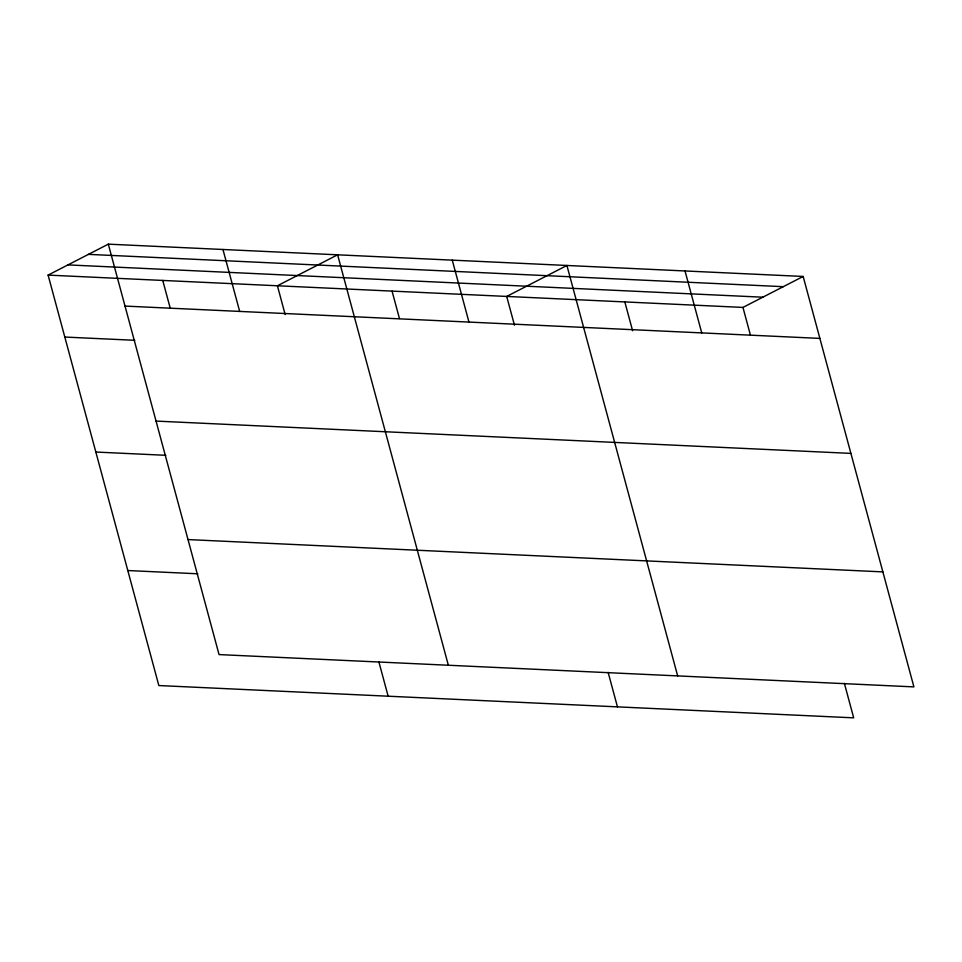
<?xml version="1.0" encoding="UTF-8"?>
<svg xmlns="http://www.w3.org/2000/svg" width="962" height="962" viewBox="0 0 962 962"><rect width="100%" height="100%" fill="white"/><g stroke="black" fill="none" stroke-linecap="round" stroke-linejoin="round"><path stroke-width="1.44" d="M844.383 683.345L853.691 717.844L158.838 685.545L48.1 275.108L108.309 244.156L803.162 276.455L913.9 686.892L219.047 654.581L108.309 244.156M48.1 275.108L742.953 307.419L803.162 276.455M88.444 254.365L783.284 286.676M67.965 264.899L762.818 297.198M125.012 306.084L819.864 338.396M64.815 337.049L134.788 340.295M156.048 421.091L850.901 453.391M95.839 452.044L165.825 455.303M188.023 539.574L882.863 571.885M127.814 570.538L197.787 573.785M742.953 307.419L750.336 334.788M685.028 270.971L701.743 332.9M624.831 301.924L632.599 330.736M677.657 675.901L566.907 265.476L506.697 296.428L514.478 325.24M608.14 672.366L617.448 706.866M452.26 260.149L468.963 322.078M392.051 291.101L399.434 318.47M448.352 665.247L337.614 254.81L277.405 285.774L285.173 314.574M378.836 661.7L388.143 696.199M222.956 249.483L239.67 311.411M162.746 280.447L170.13 307.804"/></g></svg>
